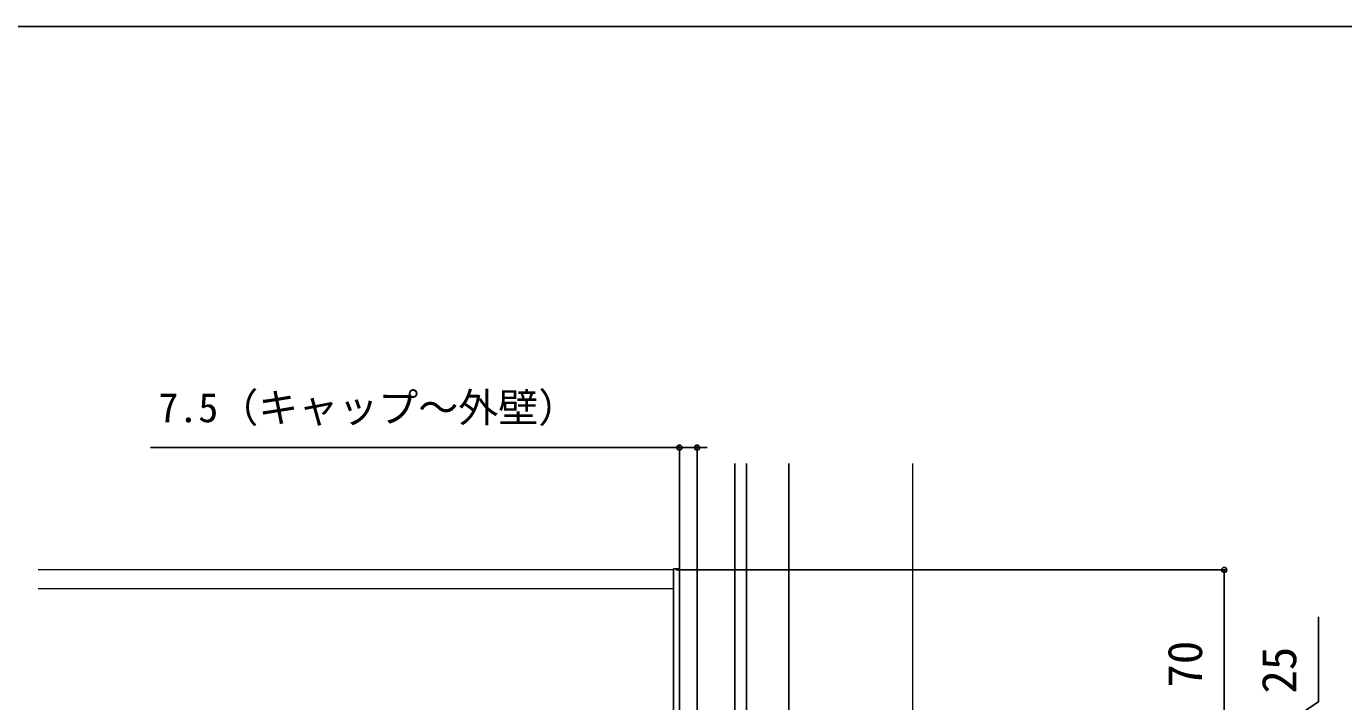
# Model space of a CAD drawing. Units: millimetres, scale not verified. Extents: x -875 to 875, y -1305 to 1298.
# Drawn here: x -92 to 467, y 958 to 1245 of the extents above; entities that cross this region are included whole.
import ezdxf
from ezdxf.enums import TextEntityAlignment as Align

# ---------------------------------------------------------------- set-up
doc = ezdxf.new("R2010")
doc.units = ezdxf.units.MM
doc.header["$LTSCALE"] = 8
doc.layers.add('0-4_YKK_12', color=2, linetype='Continuous', lineweight=18)
for name, color, linetype in [('0-5_YKK_13', 4, 'Continuous'), ('0-6_YKK_D', 6, 'Continuous'), ('0-7_YKK_ZWAK', 7, 'Continuous'), ('0-8_YSS_K', 3, 'Continuous')]:
    doc.layers.add(name, color=color, linetype=linetype)
doc.styles.add('ＭＳ ゴシック', font='')
doc.styles.get('ＭＳ ゴシック').set_extended_font_data('MS Gothic')

msp = doc.modelspace()

# ---------------------------------------------------------------- linework, layer by layer
at = {"layer": '0-4_YKK_12'}
for p, q in [((284, 1059.3), (284, 239)), ((182.5, 1014), (-87.5, 1014)), ((182.5, 939), (182.5, 1014)), ((182.5, 1006), (-87.5, 1006))]:
    msp.add_line(p, q, dxfattribs=at)
at = {"layer": '0-5_YKK_13'}
for p, q in [((182.5, 1014.5), (182.5, 938.5)), ((182.5, 1014.5), (184, 1014.5)), ((185, 1013.5), (185, 939.5))]:
    msp.add_line(p, q, dxfattribs=at)
msp.add_arc((184, 1013.5), 1, 0, 90, dxfattribs=at)
at = {"layer": '0-6_YKK_D'}
for p, q in [((185, 1066), (-39.725, 1066)), ((185, 1014.5), (185, 1067)), ((192.5, 1066), (185, 1066)), ((192.5, 1024), (192.5, 1067)), ((192.5, 1066), (196.8, 1066)), ((183.5, 1014), (417.5, 1014)), ((416.5, 944), (416.5, 1014))]:
    msp.add_line(p, q, dxfattribs=at)
msp.add_lwpolyline([(416.5, 931.5), (456.5, 957.923), (456.5, 994.06)], dxfattribs=at)
for centre in [(185, 1066), (192.5, 1066), (416.5, 1014)]:
    msp.add_circle(centre, 1.075, dxfattribs=at)
at = {"layer": '0-7_YKK_ZWAK'}
msp.add_line((-875, 1245), (875, 1245), dxfattribs=at)
at = {"layer": '0-8_YSS_K'}
for p, q in [((192.5, 652.999), (192.5, 1059.3)), ((208.5, 654.399), (208.5, 1059.3)), ((213.5, 654.836), (213.5, 1059.3)), ((231.5, 661.5), (231.5, 1059.3))]:
    msp.add_line(p, q, dxfattribs=at)

# ---------------------------------------------------------------- texts
at = {"layer": '0-6_YKK_D', "style": 'ＭＳ ゴシック'}
msp.add_text('7.5（キャップ～外壁）', height=12.46, dxfattribs=at).set_placement((-36.367, 1073.028), align=Align.BOTTOM_LEFT)
for s, p in [('70', (411.5, 964)), ('25', (451.5, 961.446))]:
    msp.add_text(s, height=14.66, rotation=90, dxfattribs=at).set_placement(p, align=Align.BOTTOM_LEFT)

doc.saveas('drawing.dxf')
